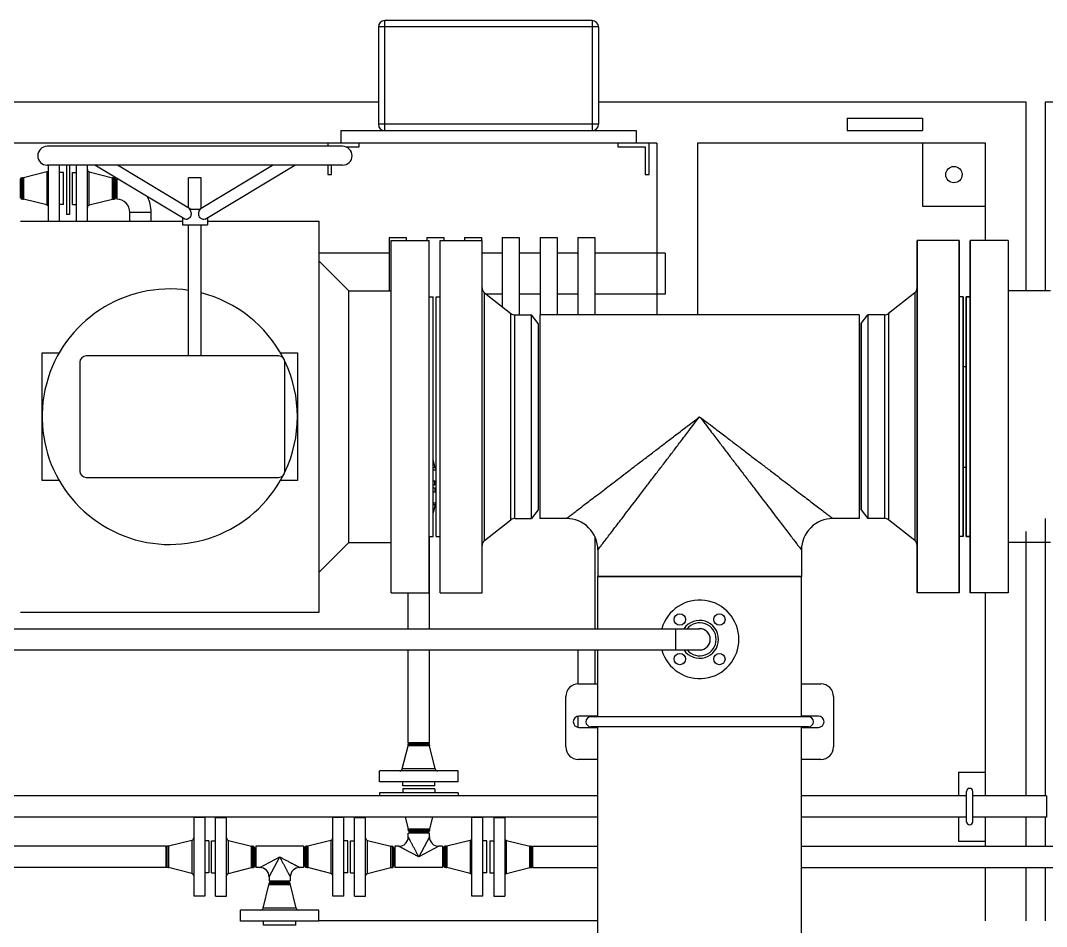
# Model space of a CAD drawing. Header units: millimetres. Extents: x 18255 to 228708, y -2217 to 146640.
# Drawn here: x 85989 to 87621, y 91898 to 93338 of the extents above; entities that cross this region are included whole.
import ezdxf

# ---------------------------------------------------------------- set-up
doc = ezdxf.new("R2010")
doc.units = ezdxf.units.MM
doc.layers.add('设备', color=8, linetype='Continuous')

msp = doc.modelspace()

# ---------------------------------------------------------------- linework, layer by layer
at = {"layer": '设备'}
for p, q in [((86558.4, 93328.3), (86558.4, 93173.3)), ((86908.4, 93328.3), (86558.4, 93328.3)), ((86568.4, 93163.3), (86568.4, 93338.3)), ((86898.4, 93338.3), (86568.4, 93338.3)), ((86898.4, 93338.3), (86898.4, 93163.3)), ((86908.4, 93328.3), (86908.4, 93173.3)), ((86558.4, 93208.3), (84588.9, 93208.3)), ((87588.9, 93208.3), (86908.4, 93208.3)), ((87588.9, 92908.3), (87588.9, 93208.3)), ((87618.9, 93208.3), (87618.9, 92908.3)), ((88699.4, 93208.3), (87618.9, 93208.3)), ((87303.9, 93183.3), (87303.9, 93163.3)), ((87303.9, 93183.3), (87423.9, 93183.3)), ((87423.9, 93183.3), (87423.9, 93163.3)), ((86498.4, 93163.3), (86498.4, 93143.3)), ((86498.4, 93163.3), (86968.4, 93163.3)), ((86908.4, 93173.3), (86558.4, 93173.3)), ((86968.4, 93163.3), (86968.4, 93143.3)), ((87303.9, 93163.3), (87423.9, 93163.3)), ((87001, 93143.3), (85364.6, 93143.3)), ((86501.4, 93138.3), (86031.4, 93138.3)), ((86477.9, 93143.3), (86477.9, 93138.3)), ((86506.6, 93137.3), (86527.9, 93137.3)), ((86527.9, 93137.3), (86527.9, 93143.3)), ((86938.9, 93143.3), (86938.9, 93137.3)), ((86938.9, 93137.3), (86982.9, 93137.3)), ((86982.9, 93137.3), (86982.9, 93093.3)), ((86988.9, 93093.3), (86988.9, 93143.3)), ((87001, 93143.3), (87001, 92870.3)), ((87066, 93143.3), (87066, 92870.3)), ((87523.9, 93143.3), (87066, 93143.3)), ((87423.9, 93143.3), (87423.9, 93043.3)), ((87523.9, 92988.3), (87523.9, 93143.3)), ((86030.6, 93097.5), (85993.8, 93088.2)), ((86030.6, 93097.5), (86030.6, 93045)), ((86501.4, 93108.3), (86031.4, 93108.3)), ((86033.6, 93019.3), (86033.6, 93108.3)), ((86051.1, 93019.3), (86051.1, 93108.3)), ((86057.5, 93096.7), (86051.1, 93096.7)), ((86057.5, 93045.7), (86057.5, 93096.7)), ((86062, 93108.3), (86062, 93029.7)), ((86067, 93108.3), (86067, 93029.7)), ((86071.5, 93045.7), (86071.5, 93096.7)), ((86071.5, 93096.7), (86077.9, 93096.7)), ((86077.9, 93019.3), (86077.9, 93108.3)), ((86095.4, 93019.3), (86095.4, 93108.3)), ((86098.4, 93045), (86098.4, 93097.5)), ((86098.4, 93097.5), (86135.2, 93088.2)), ((86250.1, 93022.4), (86107.3, 93108.3)), ((86259.3, 93038.3), (86143, 93108.3)), ((86273.5, 93038.3), (86389.8, 93108.3)), ((86282.7, 93022.4), (86425.5, 93108.3)), ((86477.9, 93108.3), (86477.9, 93093.3)), ((86483.9, 93093.3), (86483.9, 93108.3)), ((85989.1, 93086.1), (85990.6, 93088.1)), ((85989.1, 93056.4), (85989.1, 93086.1)), ((85990.6, 93088.1), (85990.6, 93054.4)), ((85992.8, 93088.1), (85990.6, 93088.1)), ((85992.8, 93088.1), (85993.8, 93088.2)), ((85992.8, 93088.1), (85992.8, 93054.4)), ((85993.8, 93088.2), (85993.8, 93054.3)), ((86135.2, 93054.3), (86135.2, 93088.2)), ((86136.2, 93088.1), (86135.2, 93088.2)), ((86136.2, 93054.4), (86136.2, 93088.1)), ((86136.2, 93088.1), (86138.4, 93088.1)), ((86139.9, 93086.1), (86138.4, 93088.1)), ((86138.4, 93054.4), (86138.4, 93088.1)), ((86139.9, 93086.1), (86139.9, 93056.4)), ((86141.9, 93087.5), (86141.9, 93054.4)), ((86256.4, 93040.1), (86256.4, 93088.3)), ((86276.4, 93088.3), (86256.4, 93088.3)), ((86276.4, 93040.1), (86276.4, 93088.3)), ((86477.9, 93093.3), (86483.9, 93093.3)), ((86982.9, 93093.3), (86988.9, 93093.3)), ((85989.1, 93056.4), (85990.6, 93054.4)), ((85992.8, 93054.4), (85990.6, 93054.4)), ((85992.8, 93054.4), (85993.8, 93054.3)), ((86030.6, 93045), (85993.8, 93054.3)), ((86098.4, 93045), (86135.2, 93054.3)), ((86136.2, 93054.4), (86135.2, 93054.3)), ((86136.2, 93054.4), (86138.4, 93054.4)), ((86139.9, 93056.4), (86138.4, 93054.4)), ((86057.5, 93045.7), (86051.1, 93045.7)), ((86071.5, 93045.7), (86077.9, 93045.7)), ((86163.1, 93019.3), (86163.1, 93033.2)), ((86196.8, 93033.2), (86163.1, 93033.2)), ((86196.8, 93019.3), (86196.8, 93033.2)), ((86257.7, 93038.3), (86275.1, 93038.3)), ((87423.9, 93043.3), (87523.9, 93043.3)), ((85988.8, 93019.3), (86246.4, 93019.3)), ((86067, 93029.7), (86062, 93029.7)), ((86246.4, 93024.6), (86246.4, 93013.3)), ((86252.3, 93021.8), (86250.1, 93022.4)), ((86282.7, 93022.4), (86280.5, 93021.8)), ((86286.4, 93024.6), (86286.4, 93013.3)), ((86286.4, 93019.3), (86464, 93019.3)), ((86464, 92397.3), (86464, 93019.3)), ((86246.4, 93013.3), (86286.4, 93013.3)), ((86256.4, 92804.9), (86256.4, 93013.3)), ((86276.4, 92804.9), (86276.4, 93013.3)), ((86575.4, 92993.3), (86575.4, 92908.3)), ((86575.4, 92993.3), (86602.4, 92993.3)), ((86578.4, 92428.3), (86578.4, 92988.3)), ((86578.4, 92988.3), (86639, 92988.3)), ((86602.4, 92993.3), (86602.4, 92988.3)), ((86635.4, 92993.3), (86635.4, 92988.3)), ((86635.4, 92993.3), (86662.4, 92993.3)), ((86639, 92428.3), (86639, 92988.3)), ((86656.3, 92428.3), (86656.3, 92988.3)), ((86656.3, 92988.3), (86723.3, 92988.3)), ((86662.4, 92993.3), (86662.4, 92988.3)), ((86695.4, 92993.3), (86695.4, 92988.3)), ((86695.4, 92993.3), (86722.4, 92993.3)), ((86722.4, 92993.3), (86722.4, 92988.3)), ((86723.3, 92428.3), (86723.3, 92988.3)), ((86755.4, 92993.3), (86755.4, 92883.2)), ((86755.4, 92993.3), (86782.4, 92993.3)), ((86782.4, 92993.3), (86782.4, 92870.3)), ((86815.4, 92993.3), (86815.4, 92870.3)), ((86815.4, 92993.3), (86842.4, 92993.3)), ((86842.4, 92993.3), (86842.4, 92870.3)), ((86875.4, 92993.3), (86875.4, 92870.3)), ((86875.4, 92993.3), (86902.4, 92993.3)), ((86902.4, 92993.3), (86902.4, 92870.3)), ((87415.3, 92428.3), (87415.3, 92988.3)), ((87482.3, 92988.3), (87415.3, 92988.3)), ((87415.3, 92988.3), (87415.3, 92428.3)), ((87482.3, 92988.3), (87415.3, 92988.3)), ((87482.3, 92428.3), (87482.3, 92988.3)), ((87482.3, 92988.3), (87482.3, 92428.3)), ((87499.6, 92428.3), (87499.6, 92988.3)), ((87499.6, 92988.3), (87499.6, 92428.3)), ((87560.2, 92988.3), (87499.6, 92988.3)), ((87560.2, 92988.3), (87560.2, 92428.3)), ((86575.4, 92968.3), (86464, 92968.3)), ((86755.4, 92968.3), (86723.3, 92968.3)), ((86815.4, 92968.3), (86782.4, 92968.3)), ((86875.4, 92968.3), (86842.4, 92968.3)), ((87014.6, 92968.3), (86902.4, 92968.3)), ((87014.6, 92968.3), (87014.6, 92903.3)), ((86464, 92955.7), (86511.4, 92908.3)), ((86511.4, 92508.3), (86511.4, 92908.3)), ((86511.4, 92908.3), (86578.4, 92908.3)), ((86727.1, 92905.3), (86769.1, 92872.4)), ((86727.1, 92511.3), (86727.1, 92905.3)), ((86755.4, 92903.3), (86729.7, 92903.3)), ((86815.4, 92903.3), (86782.4, 92903.3)), ((86875.4, 92903.3), (86842.4, 92903.3)), ((87014.6, 92903.3), (86902.4, 92903.3)), ((87411.5, 92905.3), (87369.5, 92872.4)), ((87411.5, 92905.3), (87369.5, 92872.4)), ((87411.5, 92905.3), (87411.5, 92511.3)), ((87411.5, 92905.3), (87411.5, 92511.3)), ((87627.2, 92908.3), (87560.2, 92908.3)), ((86639, 92898.8), (86645.4, 92898.8)), ((86645.4, 92517.8), (86645.4, 92898.8)), ((86649.9, 92517.8), (86649.9, 92898.8)), ((86649.9, 92898.8), (86656.3, 92898.8)), ((87488.7, 92898.8), (87482.3, 92898.8)), ((87488.7, 92898.8), (87482.3, 92898.8)), ((87488.7, 92517.8), (87488.7, 92898.8)), ((87488.7, 92898.8), (87488.7, 92517.8)), ((87493.2, 92517.8), (87493.2, 92898.8)), ((87493.2, 92898.8), (87499.6, 92898.8)), ((87493.2, 92898.8), (87493.2, 92517.8)), ((87499.6, 92898.8), (87493.2, 92898.8)), ((86769.1, 92544.3), (86769.1, 92872.4)), ((86775.3, 92546.4), (86775.3, 92870.3)), ((86775.3, 92870.3), (86801.6, 92870.3)), ((86812.3, 92856.3), (86801.6, 92870.3)), ((86801.6, 92546.4), (86801.6, 92870.3)), ((86815.3, 92870.3), (86815.3, 92546.4)), ((87323.3, 92870.3), (86815.3, 92870.3)), ((87323.3, 92870.3), (87323.3, 92546.4)), ((87326.3, 92856.3), (87337.1, 92870.3)), ((87326.3, 92856.3), (87337.1, 92870.3)), ((87337.1, 92870.3), (87337.1, 92546.4)), ((87363.4, 92870.3), (87337.1, 92870.3)), ((87337.1, 92870.3), (87337.1, 92546.4)), ((87363.4, 92870.3), (87337.1, 92870.3)), ((87363.4, 92870.3), (87363.4, 92546.4)), ((87363.4, 92870.3), (87363.4, 92546.4)), ((87369.5, 92872.4), (87369.5, 92544.3)), ((87369.5, 92872.4), (87369.5, 92544.3)), ((86812.3, 92856.3), (86812.3, 92560.4)), ((87326.3, 92560.4), (87326.3, 92856.3)), ((87326.3, 92856.3), (87326.3, 92560.4)), ((86023.3, 92606.8), (86023.3, 92809.9)), ((86023.3, 92809.9), (86050.9, 92809.9)), ((86399.5, 92804.9), (86093.3, 92804.9)), ((86401.6, 92809.9), (86429.5, 92809.9)), ((86429.5, 92809.9), (86429.5, 92606.8)), ((86083.3, 92794.9), (86083.3, 92621.8)), ((86409.5, 92621.8), (86409.5, 92794.9)), ((87488.7, 92788.3), (87493.2, 92788.3)), ((86648.7, 92626.9), (86645.4, 92640.1)), ((86648.7, 92626.9), (86645.4, 92626.9)), ((86645.4, 92623.8), (86649.9, 92623.8)), ((87488.7, 92628.3), (87493.2, 92628.3)), ((86050.9, 92606.8), (86023.3, 92606.8)), ((86093.3, 92611.8), (86399.5, 92611.8)), ((86429.5, 92606.8), (86401.6, 92606.8)), ((86645.4, 92606.3), (86649.9, 92606.3)), ((86648, 92599.9), (86648, 92606.3)), ((86645.4, 92599.9), (86648, 92599.9)), ((86645.4, 92595.4), (86648, 92595.4)), ((86648, 92595.4), (86648, 92589)), ((86645.4, 92589), (86649.9, 92589)), ((86645.4, 92571.5), (86649.9, 92571.5)), ((86648.7, 92568.5), (86645.4, 92555.3)), ((86645.4, 92568.5), (86648.7, 92568.5)), ((86812.3, 92560.4), (86801.6, 92546.4)), ((87326.3, 92560.4), (87337.1, 92546.4)), ((87326.3, 92560.4), (87337.1, 92546.4)), ((86727.1, 92511.3), (86769.1, 92544.3)), ((86775.3, 92546.4), (86801.6, 92546.4)), ((86857.4, 92546.4), (86815.3, 92546.4)), ((87323.3, 92546.4), (87281.3, 92546.4)), ((87363.4, 92546.4), (87337.1, 92546.4)), ((87363.4, 92546.4), (87337.1, 92546.4)), ((87411.5, 92511.3), (87369.5, 92544.3)), ((87411.5, 92511.3), (87369.5, 92544.3)), ((87618.9, 92546.4), (87618.9, 92105.2)), ((87588.9, 92105.2), (87588.9, 92525.8)), ((86464, 92461), (86511.4, 92508.3)), ((86511.4, 92508.3), (86578.4, 92508.3)), ((86639, 92517.8), (86645.4, 92517.8)), ((86639.4, 92371.2), (86639.4, 92517.8)), ((86649.9, 92517.8), (86656.3, 92517.8)), ((86902.4, 92517.6), (86902.4, 92371.2)), ((87488.7, 92517.8), (87482.3, 92517.8)), ((87488.7, 92517.8), (87482.3, 92517.8)), ((87493.2, 92517.8), (87499.6, 92517.8)), ((87499.6, 92517.8), (87493.2, 92517.8)), ((87627.2, 92508.3), (87560.2, 92508.3)), ((86907.4, 92496.4), (86907.4, 92454.3)), ((87231.3, 92496.4), (87231.3, 92454.3)), ((86907.4, 92371.2), (86907.4, 92454.3)), ((86907.4, 92454.3), (87231.3, 92454.3)), ((87231.3, 92454.3), (86907.4, 92454.3)), ((87231.3, 92231.3), (87231.3, 92454.3)), ((86578.4, 92428.3), (86639, 92428.3)), ((86605.7, 92371.2), (86605.7, 92428.3)), ((86656.3, 92428.3), (86723.3, 92428.3)), ((87482.3, 92428.3), (87415.3, 92428.3)), ((87482.3, 92428.3), (87415.3, 92428.3)), ((87560.2, 92428.3), (87499.6, 92428.3)), ((87523.9, 92105.2), (87523.9, 92428.3)), ((85988.8, 92397.3), (86464, 92397.3)), ((85744.7, 92371.2), (87069.3, 92371.2)), ((87031.3, 92337.5), (87031.3, 92371.2)), ((85744.7, 92337.5), (87069.3, 92337.5)), ((86605.7, 92189.6), (86605.7, 92337.5)), ((86639.4, 92189.6), (86639.4, 92337.5)), ((86875.4, 92337.5), (86875.4, 92283.3)), ((86902.4, 92337.5), (86902.4, 92283.3)), ((86907.4, 92231.3), (86907.4, 92337.5)), ((86876.3, 92283.3), (86907.4, 92283.3)), ((87231.3, 92283.3), (87262.3, 92283.3)), ((86856.3, 92183.3), (86856.3, 92263.3)), ((87282.3, 92263.3), (87282.3, 92183.3)), ((86875.4, 92232.3), (86875.4, 92214.3)), ((86907.4, 92232.3), (86877.3, 92232.3)), ((87242.3, 92231.3), (86896.3, 92231.3)), ((86902.4, 92232.3), (86902.4, 92231.3)), ((87258.3, 92232.3), (87231.3, 92232.3)), ((86877.3, 92214.3), (86907.4, 92214.3)), ((87242.3, 92215.3), (86896.3, 92215.3)), ((86902.4, 92215.3), (86902.4, 92214.3)), ((86907.4, 91279.2), (86907.4, 92215.3)), ((87231.3, 91170.8), (87231.3, 92215.3)), ((87231.3, 92214.3), (87258.3, 92214.3)), ((86596.3, 92148.2), (86605.5, 92185)), ((86605.7, 92185.9), (86605.5, 92185)), ((86639.5, 92185), (86605.5, 92185)), ((86607.7, 92189.6), (86605.7, 92188.1)), ((86639.4, 92189.6), (86605.7, 92189.6)), ((86605.7, 92185.9), (86605.7, 92188.1)), ((86639.4, 92188.1), (86605.7, 92188.1)), ((86639.4, 92185.9), (86605.7, 92185.9)), ((86637.4, 92189.6), (86639.4, 92188.1)), ((86639.4, 92185.9), (86639.4, 92188.1)), ((86639.4, 92185.9), (86639.5, 92185)), ((86648.7, 92148.2), (86639.5, 92185)), ((86907.4, 92163.3), (86876.3, 92163.3)), ((87262.3, 92163.3), (87231.3, 92163.3)), ((86560, 92127.6), (86560, 92145.1)), ((86685, 92145.1), (86560, 92145.1)), ((86648.7, 92148.2), (86596.3, 92148.2)), ((86685, 92127.6), (86685, 92145.1)), ((87480.9, 92143.3), (87480.9, 92105.2)), ((87480.9, 92143.3), (87523.9, 92143.3)), ((86685, 92127.6), (86560, 92127.6)), ((86597, 92121.2), (86597, 92127.6)), ((86648, 92121.2), (86597, 92121.2)), ((86597, 92116.7), (86597, 92110.3)), ((86648, 92116.7), (86597, 92116.7)), ((86648, 92121.2), (86648, 92127.6)), ((86648, 92116.7), (86648, 92110.3)), ((86907.4, 92105.2), (85279.6, 92105.2)), ((86560, 92110.3), (86560, 92105.2)), ((86685, 92110.3), (86560, 92110.3)), ((86685, 92110.3), (86685, 92105.2)), ((87493.9, 92105.2), (87231.3, 92105.2)), ((87493.9, 92064.3), (87493.9, 92112.3)), ((87503.9, 92064.3), (87503.9, 92112.3)), ((87620.9, 92105.2), (87503.9, 92105.2)), ((87620.9, 92105.2), (87620.9, 92071.5)), ((86907.4, 92071.5), (85279.6, 92071.5)), ((86264.4, 92070.8), (86264.4, 91945.8)), ((86281.9, 92070.8), (86264.4, 92070.8)), ((86281.9, 92070.8), (86281.9, 91945.8)), ((86299.2, 91945.8), (86299.2, 92070.8)), ((86299.2, 92070.8), (86316.7, 92070.8)), ((86316.7, 91945.8), (86316.7, 92070.8)), ((86485.7, 91945.8), (86485.7, 92070.8)), ((86503.2, 92070.8), (86485.7, 92070.8)), ((86503.2, 91945.8), (86503.2, 92070.8)), ((86520.5, 91945.8), (86520.5, 92070.8)), ((86520.5, 92070.8), (86538, 92070.8)), ((86538, 91945.8), (86538, 92070.8)), ((86600.9, 92071.5), (86605.5, 92053)), ((86644.1, 92071.5), (86639.5, 92053)), ((86707, 91945.8), (86707, 92070.8)), ((86724.5, 92070.8), (86707, 92070.8)), ((86724.5, 91945.8), (86724.5, 92070.8)), ((86741.8, 92070.8), (86741.8, 91945.8)), ((86741.8, 92070.8), (86759.3, 92070.8)), ((86755.4, 92071.5), (86755.4, 92070.8)), ((86759.3, 92070.8), (86759.3, 91945.8)), ((87493.9, 92071.5), (87231.3, 92071.5)), ((87480.9, 92071.5), (87480.9, 92033.3)), ((87620.9, 92071.5), (87503.9, 92071.5)), ((87523.9, 92025.2), (87523.9, 92071.5)), ((87588.9, 92025.2), (87588.9, 92071.5)), ((87618.9, 92071.5), (87618.9, 92025.2)), ((86605.7, 92052), (86605.5, 92053)), ((86605.5, 92053), (86639.5, 92053)), ((86605.7, 92052), (86605.7, 92049.9)), ((86605.7, 92052), (86639.4, 92052)), ((86639.4, 92052), (86639.5, 92053)), ((86639.4, 92052), (86639.4, 92049.9)), ((86261.4, 92034.6), (86224.6, 92025.3)), ((86261.4, 92034.6), (86261.4, 91982.1)), ((86319.7, 91982.1), (86319.7, 92034.6)), ((86319.7, 92034.6), (86356.5, 92025.3)), ((86482.7, 92034.6), (86445.9, 92025.3)), ((86482.7, 92034.6), (86482.7, 91982.1)), ((86541, 91982.1), (86541, 92034.6)), ((86541, 92034.6), (86577.8, 92025.3)), ((86607.7, 92048.3), (86605.7, 92049.9)), ((86605.7, 92049.9), (86639.4, 92049.9)), ((86605.7, 92040.2), (86605.7, 92046.3)), ((86639.4, 92046.3), (86605.7, 92046.3)), ((86637.4, 92048.3), (86607.7, 92048.3)), ((86639.4, 92040.2), (86622.5, 92008.3)), ((86637.4, 92048.3), (86639.4, 92049.9)), ((86639.4, 92040.2), (86639.4, 92046.3)), ((86704, 92034.6), (86667.2, 92025.3)), ((86704, 92034.6), (86704, 91982.1)), ((86762.3, 91982.1), (86762.3, 92034.6)), ((86762.3, 92034.6), (86799.1, 92025.3)), ((86219.9, 92025.2), (85394.6, 92025.2)), ((86219.9, 92025.2), (86219.9, 91991.5)), ((86219.9, 92023.2), (86221.4, 92025.2)), ((86221.4, 92025.2), (86221.4, 91991.5)), ((86223.6, 92025.2), (86221.4, 92025.2)), ((86223.6, 92025.2), (86224.6, 92025.3)), ((86223.6, 92025.2), (86223.6, 91991.5)), ((86224.6, 92025.3), (86224.6, 91991.4)), ((86288.3, 92033.8), (86281.9, 92033.8)), ((86288.3, 92033.8), (86288.3, 91982.8)), ((86292.8, 91982.8), (86292.8, 92033.8)), ((86292.8, 92033.8), (86299.2, 92033.8)), ((86356.5, 91991.4), (86356.5, 92025.3)), ((86357.5, 92025.2), (86356.5, 92025.3)), ((86357.5, 91991.5), (86357.5, 92025.2)), ((86357.5, 92025.2), (86359.7, 92025.2)), ((86361.2, 92023.2), (86359.7, 92025.2)), ((86359.7, 91991.5), (86359.7, 92025.2)), ((86361.2, 92023.2), (86361.2, 91993.5)), ((86363.2, 92025.2), (86363.2, 91991.5)), ((86439.2, 92025.2), (86363.2, 92025.2)), ((86439.2, 92025.2), (86439.2, 91991.5)), ((86441.2, 92023.2), (86442.7, 92025.2)), ((86441.2, 91993.5), (86441.2, 92023.2)), ((86442.7, 92025.2), (86442.7, 91991.5)), ((86444.9, 92025.2), (86442.7, 92025.2)), ((86444.9, 92025.2), (86445.9, 92025.3)), ((86444.9, 92025.2), (86444.9, 91991.5)), ((86445.9, 92025.3), (86445.9, 91991.4)), ((86509.6, 92033.8), (86503.2, 92033.8)), ((86509.6, 91982.8), (86509.6, 92033.8)), ((86514.1, 91982.8), (86514.1, 92033.8)), ((86514.1, 92033.8), (86520.5, 92033.8)), ((86577.8, 91991.4), (86577.8, 92025.3)), ((86578.8, 92025.2), (86577.8, 92025.3)), ((86578.8, 91991.5), (86578.8, 92025.2)), ((86578.8, 92025.2), (86581, 92025.2)), ((86582.5, 92023.2), (86581, 92025.2)), ((86581, 91991.5), (86581, 92025.2)), ((86582.5, 92023.2), (86582.5, 91993.5)), ((86584.5, 92025.2), (86584.5, 91991.5)), ((86590.7, 92025.2), (86584.5, 92025.2)), ((86654.4, 92025.2), (86622.5, 92008.3)), ((86660.5, 92025.2), (86654.4, 92025.2)), ((86660.5, 92025.2), (86660.5, 91991.5)), ((86662.5, 92023.2), (86664, 92025.2)), ((86662.5, 91993.5), (86662.5, 92023.2)), ((86664, 92025.2), (86664, 91991.5)), ((86666.2, 92025.2), (86664, 92025.2)), ((86666.2, 92025.2), (86667.2, 92025.3)), ((86666.2, 92025.2), (86666.2, 91991.5)), ((86667.2, 92025.3), (86667.2, 91991.4)), ((86730.9, 92033.8), (86724.5, 92033.8)), ((86730.9, 91982.8), (86730.9, 92033.8)), ((86735.4, 92033.8), (86735.4, 91982.8)), ((86735.4, 92033.8), (86741.8, 92033.8)), ((86799.1, 91991.4), (86799.1, 92025.3)), ((86800.1, 92025.2), (86799.1, 92025.3)), ((86800.1, 91991.5), (86800.1, 92025.2)), ((86800.1, 92025.2), (86802.3, 92025.2)), ((86803.8, 92023.2), (86802.3, 92025.2)), ((86802.3, 91991.5), (86802.3, 92025.2)), ((86803.8, 91991.5), (86803.8, 92025.2)), ((86803.8, 92025.2), (86907.4, 92025.2)), ((87231.3, 92025.2), (87676.8, 92025.2)), ((87480.9, 92033.3), (87523.9, 92033.3)), ((86369.4, 91991.5), (86401.2, 92008.3)), ((86384.4, 91976.5), (86401.2, 92008.3)), ((86219.9, 91991.5), (85394.6, 91991.5)), ((86219.9, 91993.5), (86221.4, 91991.5)), ((86223.6, 91991.5), (86221.4, 91991.5)), ((86223.6, 91991.5), (86224.6, 91991.4)), ((86261.4, 91982.1), (86224.6, 91991.4)), ((86319.7, 91982.1), (86356.5, 91991.4)), ((86357.5, 91991.5), (86356.5, 91991.4)), ((86357.5, 91991.5), (86359.7, 91991.5)), ((86361.2, 91993.5), (86359.7, 91991.5)), ((86369.4, 91991.5), (86363.2, 91991.5)), ((86439.2, 91991.5), (86433.1, 91991.5)), ((86441.2, 91993.5), (86442.7, 91991.5)), ((86444.9, 91991.5), (86442.7, 91991.5)), ((86444.9, 91991.5), (86445.9, 91991.4)), ((86482.7, 91982.1), (86445.9, 91991.4)), ((86541, 91982.1), (86577.8, 91991.4)), ((86578.8, 91991.5), (86577.8, 91991.4)), ((86578.8, 91991.5), (86581, 91991.5)), ((86582.5, 91993.5), (86581, 91991.5)), ((86660.5, 91991.5), (86584.5, 91991.5)), ((86662.5, 91993.5), (86664, 91991.5)), ((86666.2, 91991.5), (86664, 91991.5)), ((86666.2, 91991.5), (86667.2, 91991.4)), ((86704, 91982.1), (86667.2, 91991.4)), ((86762.3, 91982.1), (86799.1, 91991.4)), ((86800.1, 91991.5), (86799.1, 91991.4)), ((86800.1, 91991.5), (86802.3, 91991.5)), ((86803.8, 91993.5), (86802.3, 91991.5)), ((86803.8, 91991.5), (86907.4, 91991.5)), ((87231.3, 91991.5), (87676.8, 91991.5)), ((87523.9, 91906.8), (87523.9, 91991.5)), ((87588.9, 91906.8), (87588.9, 91991.5)), ((87618.9, 91991.5), (87618.9, 91906.8)), ((86288.3, 91982.8), (86281.9, 91982.8)), ((86292.8, 91982.8), (86299.2, 91982.8)), ((86384.4, 91976.5), (86384.4, 91970.3)), ((86384.4, 91970.3), (86418.1, 91970.3)), ((86418.1, 91976.5), (86418.1, 91970.3)), ((86509.6, 91982.8), (86503.2, 91982.8)), ((86514.1, 91982.8), (86520.5, 91982.8)), ((86730.9, 91982.8), (86724.5, 91982.8)), ((86735.4, 91982.8), (86741.8, 91982.8)), ((86375, 91926.9), (86384.2, 91963.7)), ((86384.4, 91964.6), (86384.2, 91963.7)), ((86418.2, 91963.7), (86384.2, 91963.7)), ((86386.4, 91968.3), (86384.4, 91966.8)), ((86384.4, 91964.6), (86384.4, 91966.8)), ((86418.1, 91966.8), (86384.4, 91966.8)), ((86418.1, 91964.6), (86384.4, 91964.6)), ((86386.4, 91968.3), (86416.1, 91968.3)), ((86416.1, 91968.3), (86418.1, 91966.8)), ((86418.1, 91964.6), (86418.1, 91966.8)), ((86418.1, 91964.6), (86418.2, 91963.7)), ((86427.4, 91926.9), (86418.2, 91963.7)), ((86281.9, 91945.8), (86264.4, 91945.8)), ((86299.2, 91945.8), (86316.7, 91945.8)), ((86503.2, 91945.8), (86485.7, 91945.8)), ((86520.5, 91945.8), (86538, 91945.8)), ((86724.5, 91945.8), (86707, 91945.8)), ((86741.8, 91945.8), (86759.3, 91945.8)), ((86338.7, 91906.3), (86338.7, 91923.8)), ((86463.7, 91923.8), (86338.7, 91923.8)), ((86427.4, 91926.9), (86375, 91926.9)), ((86463.7, 91906.3), (86463.7, 91923.8)), ((86463.7, 91906.3), (86338.7, 91906.3)), ((86375.7, 91899.9), (86375.7, 91906.3)), ((86426.7, 91899.9), (86426.7, 91906.3)), ((86907.4, 91906.8), (86463.7, 91906.8)), ((86426.7, 91899.9), (86375.7, 91899.9))]:
    msp.add_line(p, q, dxfattribs=at)
for centre, radius in [((87473.9, 93093.3), 13), ((87037.8, 92385.8), 9), ((87100.8, 92385.8), 9), ((87037.8, 92322.9), 9), ((87100.8, 92322.9), 9)]:
    msp.add_circle(centre, radius, dxfattribs=at)
for centre, radius, start, end in [((86568.4, 93328.3), 10, 90, 180), ((86898.4, 93328.3), 10, 0, 90), ((86568.4, 93173.3), 10, 180, 270), ((86898.4, 93173.3), 10, 270, 0), ((86031.4, 93123.3), 15, 90, 270), ((86501.4, 93123.3), 15, 270, 90), ((86029.6, 93101.4), 4, 284.1366, 0), ((86099.4, 93101.4), 4, 180, 255.8634), ((86141.9, 93033.2), 21.1, 0, 90), ((86141.9, 93033.2), 54.9, 0, 27.0785), ((86029.6, 93041.1), 4, 0, 75.8634), ((86099.4, 93041.1), 4, 104.1366, 180), ((86246.9, 93030.2), 13.5, 33.6893, 36.9636), ((86285.9, 93030.2), 13.5, 143.0364, 146.3079), ((86226.4, 92708.3), 203.1, 81.4795, 332.595), ((86226.4, 92708.3), 203.1, 27.405, 75.7354), ((86733.3, 92913.2), 10, 180, 231.8845), ((87405.3, 92913.2), 10, 308.1155, 360), ((87405.3, 92913.2), 10, 308.1155, 0), ((86775.3, 92880.3), 10, 231.8845, 270), ((87363.4, 92880.3), 10, 270, 308.1155), ((87363.4, 92880.3), 10, 270, 308.1155), ((86093.3, 92794.9), 10, 90, 180), ((86399.5, 92794.9), 10, 0, 90), ((86226.4, 92708.3), 203.1, 334.2749, 25.7251), ((86652.6, 92627.8), 4, 194.1366, 226.9665), ((86093.3, 92621.8), 10, 180, 270), ((86399.5, 92621.8), 10, 270, 0), ((86652.6, 92567.5), 4, 133.0335, 165.8634), ((86775.3, 92536.4), 10, 90, 128.1155), ((86857.4, 92496.4), 50, 359.9999, 90.0001), ((87281.3, 92496.4), 50, 89.9999, 180.0001), ((87363.4, 92536.4), 10, 51.8845, 90), ((87363.4, 92536.4), 10, 51.8845, 90), ((86733.3, 92503.5), 10, 128.1155, 180), ((87405.3, 92503.5), 10, 0, 51.8845), ((87405.3, 92503.5), 10, 0, 51.8845), ((87069.3, 92354.3), 62.5, 195.6423, 164.3577), ((87069.3, 92354.3), 30.1, 214.1152, 145.8812), ((87069.3, 92354.3), 26.2, 219.9938, 140.0141), ((87069.3, 92354.3), 17, 265.5364, 94.4668), ((87069.3, 92354.3), 16.9, 270, 90), ((86876.3, 92263.3), 20, 90, 180), ((87262.3, 92263.3), 20, 0, 90), ((86877.3, 92223.3), 9, 90, 270), ((86896.3, 92223.3), 8, 90, 270), ((87242.3, 92223.3), 8, 270, 90), ((87258.3, 92223.3), 9, 270, 90), ((86876.3, 92183.3), 20, 180, 270), ((87262.3, 92183.3), 20, 270, 0), ((86592.4, 92149.1), 4, 270, 345.8634), ((86652.6, 92149.1), 4, 194.1366, 270), ((87498.9, 92112.3), 5, 0, 180), ((87498.9, 92064.3), 5, 180, 0), ((86260.4, 92038.5), 4, 284.1366, 0), ((86320.7, 92038.5), 4, 180, 255.8634), ((86481.7, 92038.5), 4, 284.1366, 360), ((86542, 92038.5), 4, 180, 255.8634), ((86590.7, 92040.2), 15, 270, 0), ((86654.4, 92040.2), 15, 180, 270), ((86703, 92038.5), 4, 284.1366, 360), ((86763.3, 92038.5), 4, 180, 255.8634), ((86369.4, 91976.5), 15, 360, 90), ((86433.1, 91976.5), 15, 90, 180), ((86260.4, 91978.2), 4, 0, 75.8634), ((86320.7, 91978.2), 4, 104.1366, 180), ((86481.7, 91978.2), 4, 0, 75.8634), ((86542, 91978.2), 4, 104.1366, 180), ((86703, 91978.2), 4, 0, 75.8634), ((86763.3, 91978.2), 4, 104.1366, 180), ((86371.1, 91927.8), 4, 270, 345.8634), ((86431.3, 91927.8), 4, 194.1366, 270)]:
    msp.add_arc(centre, radius, start, end, dxfattribs=at)
for points, start_tangent, end_tangent in [([(86258.2, 93037.7), (86259.4, 93035.4), (86260.3, 93032.1), (86260.1, 93028.8), (86259, 93025.9), (86257, 93023.8), (86254.7, 93022.4), (86252.3, 93021.8)], (0.55473, -0.832031), (-1, 0)), ([(86280.5, 93021.8), (86278.2, 93022.3), (86275.8, 93023.7), (86273.9, 93025.9), (86272.7, 93028.8), (86272.5, 93032), (86273.4, 93035.4), (86274.6, 93037.7)], (-1, 0), (0.554771, 0.832003)), ([(86857.4, 92546.4), (86858.5, 92547.3), (86861.8, 92549.8), (86866.5, 92553.4), (86872.3, 92557.8), (86879.8, 92563.6), (86888.5, 92570.2), (86897.5, 92577.1), (86907, 92584.3), (86918, 92592.7), (86930, 92601.9), (86942.3, 92611.3), (86955.1, 92621.1), (86969.3, 92632), (86984.5, 92643.5), (86999.8, 92655.2), (87014.3, 92666.3), (87029.4, 92677.8), (87046.9, 92691.2), (87069.3, 92708.3)], (0.794584, 0.607154), (0.794629, 0.607095)), ([(86907.4, 92496.4), (86908.2, 92497.5), (86910.7, 92500.8), (86914.3, 92505.5), (86918.8, 92511.3), (86924.5, 92518.9), (86931.2, 92527.6), (86938, 92536.5), (86945.3, 92546), (86953.7, 92557), (86962.8, 92569), (86972.3, 92581.4), (86982, 92594.1), (86992.9, 92608.4), (87004.5, 92623.5), (87016.2, 92638.8), (87027.3, 92653.4), (87038.8, 92668.4), (87052.2, 92686), (87069.3, 92708.3)], (0.607146, 0.79459), (0.607095, 0.794629)), ([(87069.3, 92708.3), (87092, 92691), (87109.4, 92677.7), (87124.1, 92666.5), (87138.5, 92655.5), (87153.8, 92643.7), (87169.4, 92631.9), (87183.9, 92620.8), (87196.6, 92611.1), (87209, 92601.6), (87221.2, 92592.3), (87232.3, 92583.8), (87241.7, 92576.6), (87250.6, 92569.8), (87259.1, 92563.3), (87266.5, 92557.7), (87272.2, 92553.3), (87276.9, 92549.7), (87280.1, 92547.3), (87281.3, 92546.4)], (0.794632, -0.607092), (0.794578, -0.607162)), ([(87069.3, 92708.3), (87086.7, 92685.6), (87100, 92668.2), (87111.2, 92653.5), (87122.1, 92639.2), (87133.9, 92623.8), (87145.8, 92608.3), (87156.9, 92593.7), (87166.6, 92581), (87176.1, 92568.6), (87185.4, 92556.4), (87193.9, 92545.3), (87201, 92535.9), (87207.8, 92527.1), (87214.3, 92518.5), (87220, 92511.1), (87224.3, 92505.4), (87227.9, 92500.8), (87230.4, 92497.5), (87231.3, 92496.4)], (0.607092, -0.794632), (0.607143, -0.794592)), ([(86622.5, 92008.3), (86620.8, 92011.6), (86619.4, 92014.1), (86618.3, 92016.3), (86617.2, 92018.3), (86616.1, 92020.5), (86614.9, 92022.8), (86613.7, 92024.9), (86612.7, 92026.8), (86611.8, 92028.6), (86610.9, 92030.3), (86610, 92032), (86609.2, 92033.4), (86608.6, 92034.7), (86607.9, 92036), (86607.2, 92037.2), (86606.7, 92038.2), (86606.3, 92039), (86605.9, 92039.7), (86605.7, 92040.1), (86605.7, 92040.2)], (-0.467483, 0.884002), (-0.467079, 0.884215)), ([(86622.5, 92008.3), (86619.3, 92010), (86616.7, 92011.4), (86614.6, 92012.5), (86612.5, 92013.6), (86610.3, 92014.8), (86608.1, 92016), (86605.9, 92017.1), (86604, 92018.1), (86602.3, 92019), (86600.5, 92020), (86598.9, 92020.8), (86597.4, 92021.6), (86596.1, 92022.3), (86594.9, 92023), (86593.7, 92023.6), (86592.6, 92024.1), (86591.8, 92024.6), (86591.2, 92024.9), (86590.8, 92025.1), (86590.7, 92025.2)], (-0.884002, 0.467483), (-0.88386, 0.467752)), ([(86401.2, 92008.3), (86404.4, 92006.6), (86407, 92005.3), (86409.1, 92004.1), (86411.2, 92003), (86413.4, 92001.9), (86415.6, 92000.7), (86417.8, 91999.6), (86419.7, 91998.6), (86421.4, 91997.6), (86423.2, 91996.7), (86424.9, 91995.8), (86426.3, 91995.1), (86427.6, 91994.4), (86428.8, 91993.7), (86430, 91993.1), (86431.1, 91992.5), (86431.9, 91992.1), (86432.5, 91991.8), (86432.9, 91991.6), (86433.1, 91991.5)], (0.884002, -0.467484), (0.883859, -0.467753)), ([(86401.2, 92008.3), (86402.9, 92005.1), (86404.3, 92002.6), (86405.4, 92000.4), (86406.5, 91998.3), (86407.7, 91996.1), (86408.8, 91993.9), (86410, 91991.8), (86411, 91989.9), (86411.9, 91988.1), (86412.8, 91986.3), (86413.7, 91984.7), (86414.5, 91983.2), (86415.2, 91982), (86415.8, 91980.7), (86416.5, 91979.5), (86417, 91978.5), (86417.4, 91977.7), (86417.8, 91977), (86418, 91976.6), (86418.1, 91976.5)], (0.467484, -0.884002), (0.467077, -0.884216))]:
    msp.add_spline(points, degree=3, dxfattribs=dict(at, start_tangent=start_tangent, end_tangent=end_tangent))

doc.saveas('drawing.dxf')
